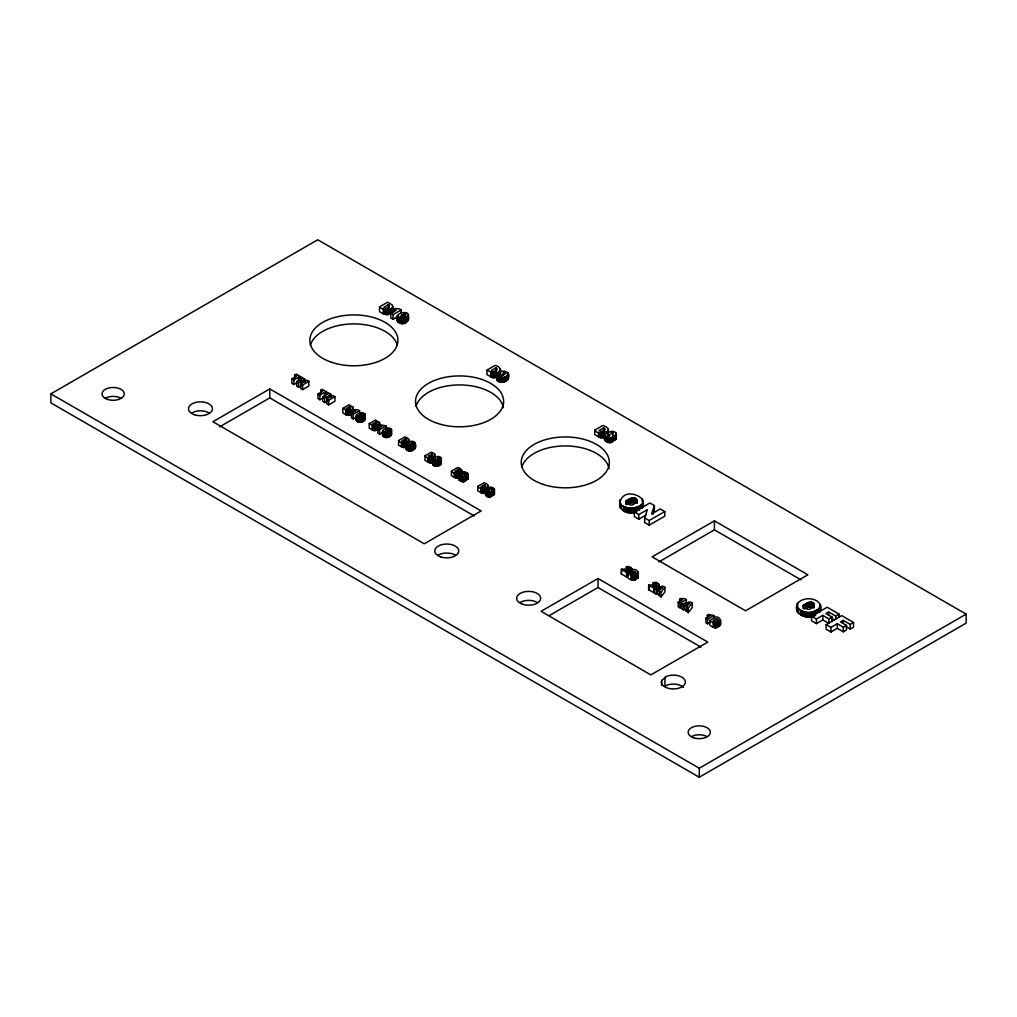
<?xml version="1.0" encoding="UTF-8"?>
<svg xmlns="http://www.w3.org/2000/svg" width="1017" height="1017" viewBox="0 0 1017 1017"><rect width="100%" height="100%" fill="white"/><g stroke="black" fill="none" stroke-linecap="round" stroke-linejoin="round"><path stroke-width="1.5" d="M635.778 579.143L635.345 573.639C640.176 574.732 637.85 569.139 633.807 569.393L627.578 572.991L627.578 577.592C631.265 581.343 638.879 581.775 635.917 573.766M718.015 626.612L717.582 621.12C722.401 622.201 720.074 616.607 716.044 616.861L709.802 620.459L709.815 625.061C713.489 628.811 721.104 629.243 718.142 621.234M631.735 568.617L630.4 570.029L625.264 570.016L627.972 571.579L627.972 576.181L626.561 576.995L621.362 573.995L621.362 569.393L629.459 568.617L625.836 566.965C628.773 565.427 633.375 567.944 631.748 571.681M653.13 582.716C660.071 580.427 660.071 588.729 652.558 585.779L655.253 587.343L653.842 588.157L653.842 592.758L648.655 589.758L648.655 585.156L655.774 584.75L656.728 583.923L653.13 582.716L653.13 585.792M619.582 500.695C620.561 515.022 656.385 505.691 637.506 495.66C615.87 486.457 613.404 518.225 635.536 512.225L635.536 507.623M820.63 605.573L818.532 609.056L812.825 611.903L812.825 616.505C804.981 619.239 792.256 612.959 797.646 603.335C803.888 595.403 823.109 597.793 820.63 610.175L820.388 608.967M796.883 609.59L796.947 611.166M382.875 435.085C383.117 439.509 393.096 437.196 390.973 433.509M397.138 316.389C401.906 324.779 416.614 310.897 401.715 312.74C387.871 317.787 405.465 330.805 408.211 318.791M635.345 578.253L637.723 578.05L638.104 576.601M717.582 625.722L720.239 625.315L720.036 623.802M465.316 475.231C464.095 480.723 454.752 472.88 462.15 473.134C463.688 468.99 471.824 475.549 465.316 475.231C469.816 484.766 454.701 482.859 458.972 474.494M488.694 488.719C488.757 484.346 498.343 489.863 492.33 490.525C491.453 495.457 480.532 488.757 488.694 488.719L488.694 491.796M485.668 493.957C485.363 498.966 496.029 497.555 491.897 490.906M612.844 435.53L612.984 436.585C610.836 439.293 605.979 437.806 604.505 435.123L604.581 434.564C607.95 433.331 608.878 431.233 612.742 431.31C616.696 431.386 617.548 436.598 612.844 435.53L612.679 441.645C608.497 444.734 601.594 439.929 604.581 434.564M612.679 441.645L612.844 440.132L616.251 439.141L616.366 433.801M458.909 479.515L459.252 478.702M356.509 416.106C358.493 419.055 365.319 417.428 364.9 413.983C360.844 410.08 353.344 415.203 356.509 420.707C358.289 423.898 366.438 421.674 364.556 418.254M356.509 420.707L356.446 419.83M382.875 430.483C383.625 434.437 390.477 433.064 391.57 429.848C388.532 424.852 379.15 430.178 382.939 435.962M414.987 443.577C413.576 446.552 408.681 447.455 406.342 444.963C406.19 441.429 408.859 447.353 411.059 444.671C404.296 443.997 412.788 438.441 414.898 443.043C419.22 449.196 407.842 454.256 406.253 448.51M432.556 459.519C433.687 463.193 441.887 461.832 441.149 458.031C438.734 453.798 430.916 459.366 437.488 459.926C433.534 461.438 428.437 455.413 433.763 465.608C435.899 467.324 442.662 465.544 440.908 462.379M497.3 377.243L492.431 377.561L487.003 374.676L487.003 370.074L495.101 365.395C499.538 365.904 502.945 371.218 497.3 372.642L497.313 378.54C496.105 383.879 507.178 383.117 508.335 378.591C512.314 370.15 496.843 367.874 499.601 376.798M638.841 519.166L634.316 516.56L634.316 511.958L649.888 502.957L654.376 505.551L651.63 513.916L660.249 508.945L664.775 511.564L664.775 516.166L649.202 525.153L644.664 522.535L644.664 517.933L647.384 509.631L638.841 514.564L638.841 519.166L646.164 514.933M653.003 514.335L654.376 510.165L654.376 505.551M499.601 373.735L503.224 375.4C500.059 377.727 499.487 374.637 497.313 373.925C495.711 379.672 509.479 378.349 507.992 372.959M465.316 479.833L467.947 479.071L468.036 473.897M491.897 495.508L494.364 494.326L494.453 489.152M625.824 501.317C634.557 514.005 644.536 488.885 625.824 501.317L625.824 504.394M803.112 605.598C811.858 618.285 821.838 593.178 803.112 605.598L803.112 608.674M392.854 307.274L392.257 304.986L387.617 302.227L379.519 306.905L379.519 311.507C383.117 314.749 389.486 316.211 392.854 311.876L392.854 307.274C389.486 311.609 383.117 310.147 379.519 306.905M661.025 596.903L661.025 592.301L664.915 587.343L662.817 586.135L654.249 588.385L654.249 592.987L656.207 594.119L657.541 593.699L661.025 596.903L664.915 591.945L664.915 587.343M688.28 612.628L688.28 608.026L692.17 603.081L690.06 601.861L681.492 604.111L681.492 608.713L683.462 609.857L684.784 609.437L688.28 612.628L692.17 607.683L692.17 603.081M352.746 409.088L353.052 407.347L349.06 404.779L342.831 408.376L342.831 412.978L345.691 414.631L349.149 415.381L352.276 414.097L352.746 409.088L352.746 413.69M477.837 486.329C481.206 492.228 494.478 485.795 484.067 482.732L477.837 486.329L477.837 490.931L482.02 493.143L485.77 492.902M594.767 430.127C599.178 437.221 616.823 430.255 602.865 425.449L594.767 430.127L594.767 434.729L600.195 437.615L605.077 437.297M659.016 595.733L659.728 590.356L654.249 588.385M686.259 611.471L686.971 606.094L681.492 604.111M378.705 424.75L379.481 422.602L375.476 420.034L369.247 423.631L369.247 428.233L374.065 430.598L378.705 429.352L378.705 424.75L374.065 425.996L369.247 423.631M627.578 572.991C628.226 574.758 636.617 577.58 635.345 573.639M709.802 620.459C710.451 622.239 718.841 625.061 717.582 621.12M342.831 408.376L347.636 410.741L352.276 409.495M398.575 440.564C401.944 446.476 415.228 440.03 404.817 436.967L398.575 440.564L398.575 445.166L402.757 447.378L406.508 447.149M425.004 455.819C428.373 461.731 441.645 455.285 431.233 452.222L425.004 455.819L425.004 460.421L429.187 462.633L432.924 462.404M401.779 315.041C393.719 322.453 414.771 310.833 401.779 315.041L401.779 318.105M635.015 498.355L635.015 502.957L631.43 502.69L627.069 504.686L627.069 500.084M813.079 603.005L813.079 607.607L808.718 606.971L804.371 608.98L804.371 604.378M50.85 393.871L317.736 239.77L966.15 614.128L966.15 623.129L699.264 777.23L50.85 402.872L50.85 393.871L699.264 768.229L699.264 777.23M388.278 304.731L383.854 307.287C385.545 309.829 392.498 306.46 388.278 304.731L388.278 309.333M392.6 312.651L392.6 309.575L394.443 308.507L399.389 308.863L401.257 309.943L401.257 313.007M398.511 316.122L393.02 319.3L390.744 317.978L390.744 313.376L396.134 310.261L392.6 309.575M393.02 319.3L393.02 314.698L401.257 309.943M269.772 388.914L212.896 421.75L424.267 543.79L481.155 510.941L269.772 388.914L269.772 397.901L474.291 515.975M294.638 378.032L294.638 374.968L296.176 374.078L302.036 377.447L300.498 378.337L300.498 381.413M297.358 382.494L293.837 384.515L291.917 383.409L291.917 378.807L296.608 376.099L294.638 374.968M293.837 384.515L293.837 379.913L298.528 377.205L300.498 378.337M298.604 387.274L298.604 382.672L301.121 381.21L301.121 385.812L298.604 387.274L296.684 386.168L296.684 381.553L302.913 377.955L304.833 379.074L304.833 382.138M219.659 426.835L269.772 397.901M304.833 379.074L302.659 380.333L304.757 381.54L306.943 380.282L308.876 381.4L308.876 386.002L302.646 389.6L300.714 388.481L300.714 383.879L303.231 382.43L301.121 381.21M302.646 389.6L302.646 384.998L308.876 381.4M320.698 393.287L320.698 390.21L322.236 389.32L328.084 392.702L326.546 393.592L324.576 392.46L319.885 395.168L319.885 399.77L323.406 397.736M319.885 399.77L317.965 398.664L317.965 394.062L322.656 391.342L320.698 390.21M327.182 401.067L324.652 402.529L322.732 401.41L322.732 396.808L328.961 393.21L330.881 394.329L330.881 397.393M324.652 402.529L324.652 397.914L327.182 396.465L329.279 397.685L326.762 399.134L326.762 403.736L328.694 404.855L334.924 401.257L334.924 396.655L332.991 395.537L330.805 396.795L328.707 395.588L330.881 394.329M328.694 404.855L328.694 400.253L334.924 396.655M349.568 406.698L346.161 408.669C347.458 410.626 352.81 408.033 349.568 406.698L349.568 409.775M357.018 416.779L353.217 418.979L351.462 417.962L351.462 413.36L355.619 410.97L352.886 410.436L354.31 409.622L358.111 409.889L359.548 410.715L359.548 413.779M353.217 418.979L353.217 414.377L359.548 410.715M375.998 421.953L372.591 423.924C373.887 425.881 379.239 423.288 375.998 421.953L375.998 425.03M379.316 428.754L379.316 425.691L380.727 424.877L385.977 425.97L385.977 429.034M383.434 432.034L379.633 434.234L377.879 433.217L377.879 428.615L382.036 426.225L379.316 425.691M379.633 434.234L379.633 429.632L385.977 425.97M495.762 367.9L491.338 370.455C493.029 372.997 499.983 369.629 495.762 367.9L495.762 370.963M405.325 438.899L401.918 440.857C403.215 442.815 408.567 440.221 405.325 438.899L405.325 441.963M431.742 454.154L428.348 456.112C429.644 458.07 434.984 455.476 431.742 454.154L431.742 457.218M451.421 471.074L457.65 467.477C468.062 470.54 454.79 476.973 451.421 471.074L451.421 475.676L455.603 477.888L459.341 477.647M458.158 469.396L454.764 471.367C456.061 473.325 461.4 470.731 458.158 469.396L458.158 472.473M484.588 484.651L481.181 486.622C482.478 488.58 487.829 485.986 484.588 484.651L484.588 487.728M603.539 427.954L599.115 430.509C600.793 433.051 607.746 429.683 603.539 427.954L603.539 431.017M649.202 525.153L649.202 520.551L664.775 511.564M714.417 520.857L652.113 556.833L745.563 610.785L807.867 574.808L714.417 520.857L714.417 529.857L800.989 579.843M626.561 576.995L626.561 572.393L627.972 571.579M632.129 572.609L630.858 573.334L632.727 574.198L633.642 573.677L632.129 572.609L632.129 575.673M658.889 561.918L714.417 529.857M679.636 602.356L679.636 599.293L681.047 598.466L684.861 598.733L686.284 599.56L686.297 604.174M682.483 606.361L679.953 607.823L678.199 606.818L678.199 602.217L682.356 599.814L679.636 599.293M679.953 607.823L679.953 603.221L686.284 599.56M707.323 618.349L707.323 615.272L708.735 614.459L713.972 615.552L713.972 618.616M710.171 622.353L707.641 623.815L705.887 622.798L705.887 618.196L710.044 615.806L707.323 615.272M707.641 623.815L707.641 619.213L713.972 615.552M822.791 619.95L816.435 623.624L816.435 619.022L822.791 615.349L828.83 618.832L828.83 623.434L822.791 619.95L822.791 615.349M835.72 619.111L835.72 616.048L828.664 611.967L825.944 613.531L831.97 617.014L831.97 621.616M828.83 618.832L831.97 617.014M835.72 616.048L839.076 614.115L827.177 607.238L811.604 616.238L816.435 619.022M830.94 632.002L830.94 627.4L837.309 623.726L837.309 628.328L830.94 632.002L826.109 629.218L826.109 624.616L841.682 615.616L853.581 622.493L853.581 627.095L850.237 629.027L845.534 626.307M850.237 629.027L850.237 624.425L843.169 620.345L840.449 621.908L846.487 625.391L846.487 629.993L843.347 631.811L837.309 628.328M843.347 631.811L843.347 627.209L846.487 625.391M850.237 624.425L853.581 622.493M699.264 768.229L966.15 614.128M598.034 578.52L541.057 611.293L650.816 674.894L707.794 642.108L598.034 578.52L598.034 587.508L700.942 647.13M549.193 615.603L598.034 587.508M360.984 414.097C352.162 419.741 368.904 413.322 360.984 414.097L360.984 417.161M387.413 429.352C378.591 434.996 395.333 428.577 387.413 429.352L387.413 432.416M664.559 686.322L666.949 685.166A11.988 6.916 0 0 1 683.488 687.301M411.364 442.548C408.249 448.039 417.123 437.831 411.364 445.611M437.793 457.803C434.679 463.294 443.552 453.086 437.793 460.866M621.362 573.995L621.807 569.215M648.655 589.758L649.583 589.428M487.003 370.074L492.431 372.947L497.3 372.642M796.819 605.789C798.981 611.713 807.218 613.416 812.825 611.903M497.313 378.54L498.317 378.985M390.744 313.376L393.02 314.698M831.016 617.929L834.55 619.963M837.309 623.726L843.347 627.209M634.316 511.958L638.841 514.564M644.664 517.933L649.202 520.551M826.109 624.616L830.94 627.4M816.435 623.624L811.604 620.84L811.49 612.209M291.917 378.807L293.837 379.913M296.684 381.553L298.604 382.672M300.714 383.879L302.646 384.998M317.965 394.062L319.885 395.168M322.732 396.808L324.652 397.914M326.762 399.134L328.694 400.253M351.462 413.36L353.217 414.377M377.879 428.615L379.633 429.632M621.362 569.393L626.561 572.393M648.655 585.156L653.842 588.157M659.016 591.131L661.025 592.301M678.199 602.217L679.953 603.221M686.259 606.869L688.28 608.026M705.887 618.196L707.641 619.213M493.639 492.762L494.465 494.046M467.223 477.507L468.036 478.791M414.478 447.124L414.987 448.179M607.505 432.822L608.319 433.967L608.319 429.365M615.844 437.564L616.378 438.785M619.658 506.873L619.849 499.881M843.169 620.345L843.169 623.408M839.076 614.115L839.076 617.179M828.664 611.967L828.664 615.031M820.388 604.365L820.401 611.37M819.702 607.924L819.702 612.526M818.532 609.056L818.532 612.132M816.893 610.162L816.893 613.226M815.532 610.874L815.532 615.488L814.172 616.06L814.172 611.459M814.185 603.933L814.185 607.009M813.727 603.45L813.727 608.052M812.316 602.636L812.316 607.238M811.502 602.395L811.502 606.996M810.638 602.267L810.638 606.869M810.155 612.399L810.155 617.001M809.71 602.242L809.71 606.857M808.718 602.369L808.718 606.971M808.82 612.463L808.82 617.065M807.676 602.649L807.676 607.263M807.473 612.412L807.473 617.014M806.57 603.106L806.583 607.708M806.112 612.247L806.112 616.861M805.413 603.704L805.413 608.306M804.765 611.967L804.765 616.569M803.608 605.001L803.608 608.077M803.443 611.548L803.443 616.149M802.121 611.001L802.121 615.603M800.811 610.314L800.811 614.916M798.612 608.802L798.612 613.404M797.646 603.335L797.646 606.399M797.849 608.052L797.849 612.654M797.29 607.314L797.29 611.916M797.15 604.162L797.15 607.225M720.583 620.001L720.557 624.858M720.443 620.497L720.443 625.099M720.239 620.713L720.239 625.315M719.96 620.917L719.96 625.519M719.362 621.158L719.362 625.773M719.019 621.234L719.019 625.836M718.663 621.26L718.663 625.875M717.938 621.578L717.799 627.006M717.341 622.76L717.341 627.362M716.82 622.989L716.82 627.603M716.248 623.129L716.248 627.743M715.625 623.179L715.625 627.781M715.015 623.129L715.015 627.731M714.595 623.027L714.595 627.629M714.074 622.824L714.074 627.425M713.133 622.379L713.133 626.981M686.971 606.094L686.971 610.696M684.784 604.823L684.784 609.437M683.462 605.242L683.462 609.857M664.94 677.144L664.94 686.144M661.584 681.11L661.584 685.611M659.029 584.368L659.003 587.864M658.838 583.961L658.838 587.025M658.33 585.512L658.33 588.589M657.681 585.792L657.681 588.856M657.541 589.097L657.541 593.699M656.906 585.957L656.906 589.021M656.207 589.517L656.207 594.119M655.889 585.995L655.889 589.059M654.554 585.906L654.554 588.983M649.1 584.978L649.1 589.58M643.341 501.279L643.113 507.076L643.113 502.474M642.35 498.902L642.35 501.978M642.413 503.644L642.413 508.246M641.231 504.775L641.231 507.839M639.591 505.881L639.591 510.483M638.345 572.52L638.32 577.389M638.231 506.593L638.231 509.67M638.282 572.253L638.218 577.631M638.015 573.245L638.015 577.847M637.723 573.448L637.723 578.05M637.125 500.161L637.125 503.224M637.125 573.69L637.125 578.292M636.884 499.652L636.884 502.716M636.871 507.178L636.871 511.78M636.795 573.753L636.795 578.368M636.439 499.169L636.439 502.233M636.439 573.791L636.439 578.393M635.778 498.711L635.778 503.326M635.714 574.109L635.574 579.537M635.116 575.291L635.116 579.893M634.595 575.52L634.595 580.122M634.201 498.114L634.201 502.716M634.188 507.928L634.188 512.53M634.011 575.66L634.011 580.262M633.337 497.974L633.337 502.576M633.4 575.711L633.4 580.313M632.854 508.106L632.854 512.721M632.79 575.66L632.79 580.262M632.409 497.961L632.409 502.563M632.358 575.558L632.358 580.16M631.849 575.355L631.849 579.957M631.557 568.198L631.557 571.274M631.43 498.088L631.43 502.69M631.519 508.182L631.519 512.784M631.099 567.766L631.036 572.825M630.909 574.91L630.909 579.512M630.375 498.368L630.375 502.97M630.171 508.131L630.171 512.733M629.612 570.194L629.612 573.27M629.281 498.813L629.281 503.415M628.824 507.966L628.824 512.568M628.595 570.232L628.595 573.308M628.112 499.423L628.112 504.025M627.476 507.686L627.476 512.288M627.26 570.156L627.26 573.219M626.307 500.72L626.307 503.784M626.141 507.267L626.141 511.869M624.819 506.708L624.819 511.309M623.523 506.034L623.523 510.636M621.323 504.521L621.323 509.123M620.548 503.771L620.548 508.373M619.989 503.021L620.001 507.636M616.2 433.382L616.251 439.141M615.844 432.962L615.984 439.458M615.59 435.149L615.59 439.751M614.98 435.403L614.98 440.005M614.255 435.556L614.255 440.158M613.607 435.581L613.607 440.196M613.048 436.077L612.984 441.187M612.158 437.424L612.158 442.039M611.509 437.73L611.509 442.331M610.747 437.92L610.747 442.522M609.971 438.009L609.971 442.624M609.247 437.996L609.247 442.598M608.547 437.882L608.547 442.484M608.064 428.793L608.102 433.573M607.81 437.653L607.81 442.268M607.67 431.055L607.67 434.119M607.085 437.361L607.085 441.963M606.386 436.992L606.386 441.594M605.331 436.293L605.331 440.895M604.721 435.683L604.721 440.285M604.581 428.589L604.581 431.666M604.162 428.31L604.162 431.386M603.996 433.064L603.996 437.666M602.979 433.242L602.979 437.844M601.975 433.28L601.975 437.895M601.022 433.204L601.022 437.806M600.195 433L600.195 437.615M599.255 432.645L599.255 437.246M598.492 432.276L598.492 436.878M508.208 373.29L508.246 378.96M508.055 374.726L508.055 379.341M507.763 375.12L507.763 379.735M507.33 375.527L507.33 380.129M506.097 376.366L506.097 380.981M505.017 376.926L505.017 381.528M503.962 377.332L503.962 381.934M502.945 377.587L502.945 382.189M501.966 377.688L501.966 382.303M501.012 377.663L501.012 382.265M500.542 369.311L500.542 372.375M500.288 368.739L500.288 371.815M500.135 374.485L500.097 382.1M499.805 374.129L499.805 377.193M499.283 371.523L499.283 374.599M499.22 377.218L499.22 381.82M498.521 372.019L498.521 375.095M498.381 376.811L498.381 381.413M497.58 376.277L497.58 380.879M497.084 375.794L497.084 380.396M496.97 374.409L496.843 379.951M496.385 368.256L496.385 371.332M496.22 373.01L496.22 377.612M495.203 373.188L495.203 377.79M494.326 488.834L494.364 494.326M494.198 373.226L494.198 377.841M494.059 488.503L494.16 494.567M493.855 490.181L493.855 494.796M493.385 490.385L493.385 494.987M493.258 373.15L493.258 377.752M492.825 490.499L492.825 495.114M492.431 372.947L492.431 377.561M492.33 490.525L492.33 495.126M491.745 490.486L491.859 495.889M491.478 372.591L491.478 377.205M491.618 491.643L491.618 496.245M491.224 491.948L491.224 496.55M490.715 372.222L490.715 376.824M490.715 492.177L490.715 496.779M490.13 492.33L490.13 496.932M489.533 492.393L489.533 496.995M488.974 492.381L488.974 496.982M488.44 492.292L488.44 496.893M488.262 485.732L488.096 489.685M488.071 485.3L488.071 488.376M487.88 492.126L487.88 496.728M487.766 487.041L487.766 490.105M487.321 491.885L487.321 496.487M486.774 491.605L486.774 496.207M485.961 491.071L485.961 495.673M485.389 485.147L485.389 488.211M485.389 489.749L485.503 495.203M485.071 484.931L485.071 488.007M484.931 488.592L484.931 493.194M484.156 488.719L484.156 493.321M483.38 488.757L483.38 493.359M482.655 488.694L482.655 493.296M482.02 488.541L482.02 493.143M481.295 488.262L481.295 492.876M480.698 487.982L480.698 492.584M467.909 473.579L467.947 479.071M467.629 473.248L467.744 479.312M467.439 474.926L467.439 479.541M466.968 475.13L466.968 479.732M466.409 475.244L466.409 479.859M465.913 475.27L465.913 479.871M465.481 475.651L465.43 480.634M465.201 476.388L465.201 480.99M464.794 476.693L464.794 481.295M464.286 476.922L464.286 481.524M463.714 477.075L463.714 481.677M463.116 477.138L463.116 481.74M462.557 477.126L462.557 481.727M461.845 470.477L461.845 473.998M462.01 477.037L462.01 481.638M461.642 470.045L461.68 474.43M461.451 476.871L461.451 481.473M461.222 469.6L461.337 474.85M460.892 476.63L460.892 481.232M460.358 476.35L460.358 480.952M459.544 475.816L459.544 480.418M459.074 475.346L459.074 479.948M458.972 469.892L458.972 472.956M458.642 469.676L458.642 472.752M458.514 473.337L458.514 477.939M457.739 473.464L457.739 478.066M456.964 473.502L456.964 478.104M456.226 473.439L456.226 478.041M455.603 473.286L455.603 477.888M454.866 473.007L454.866 477.621M454.281 472.727L454.281 477.329M441.314 458.298L441.34 463.714M441.149 458.031L441.2 464.006M440.908 457.777L440.971 464.311M440.641 460.015L440.641 464.616M439.7 460.663L439.7 465.265M438.734 457.752L438.734 460.815M438.861 461.095L438.861 465.697M438.276 457.714L438.276 460.79M438.06 461.4L438.06 466.015M437.272 461.604L437.272 466.206M436.509 461.68L436.509 466.282M435.785 461.654L435.785 466.256M435.225 454.79L435.225 457.866M435.085 461.527L435.085 466.142M434.806 454.345L434.806 457.421M434.412 461.311L434.412 465.913M433.878 457.319L433.878 460.383M433.763 460.993L433.763 465.608M433.14 460.587L433.14 465.189M432.67 459.163L432.759 464.833M432.556 454.637L432.556 457.714M432.225 454.421L432.225 457.497M432.098 458.082L432.098 462.684M431.322 458.222L431.322 462.824M430.547 458.247L430.547 462.849M429.81 458.184L429.81 462.786M429.187 458.031L429.187 462.633M428.449 457.764L428.449 462.366M427.865 457.472L427.865 462.074M414.898 443.043L414.783 448.751M414.733 442.776L414.733 447.391M414.478 442.522L414.555 449.056M414.224 444.76L414.224 449.361M413.271 445.408L413.271 450.01M412.305 442.497L412.305 445.56M412.444 445.84L412.444 450.442M411.86 442.459L411.86 445.535M411.631 446.145L411.631 450.76M410.855 446.349L410.855 450.951M410.093 446.425L410.093 451.027M409.355 446.399L409.355 451.001M408.809 439.535L408.809 442.611M408.656 446.272L408.656 450.887M408.453 314.596L408.503 319.948M408.376 315.677L408.376 320.279M408.376 439.09L408.376 442.166M407.855 316.338L407.855 320.94M407.982 446.056L407.982 450.658M407.448 442.064L407.448 445.128M407.334 445.738L407.334 450.353M407.105 316.961L407.105 321.575M406.724 445.332L406.724 449.934M406.342 444.963L406.342 449.578M406.19 317.558L406.19 322.16M406.126 439.382L406.126 442.459M406.253 443.908L406.152 449.222M405.808 439.166L405.808 442.242M405.669 442.827L405.669 447.429M405.198 313.986L405.198 317.05M405.122 318.118L405.122 322.72M404.868 313.922L404.868 316.986M404.893 442.967L404.893 447.569M404.512 313.91L404.512 316.986M404.118 313.973L404.118 317.05M404.092 318.55L404.092 323.152M404.118 442.992L404.118 447.594M403.393 442.929L403.393 447.531M403.126 314.329L403.126 317.406M403.126 318.842L403.126 323.444M402.757 442.776L402.757 447.378M402.223 318.982L402.223 323.597M402.033 442.509L402.033 447.111M401.435 442.217L401.435 446.819M401.334 318.995L401.334 323.597M400.444 318.842L400.444 323.444M399.541 318.55L399.541 323.152M398.626 318.092L398.626 322.694M397.787 317.52L397.787 322.122M397.304 316.948L397.304 321.563M393.07 306.702L393.07 309.778M392.409 307.833L392.409 312.435M391.799 308.354L391.799 312.956M391.507 429.555L391.545 434.729M391.316 429.238L391.456 434.984M391.049 308.85L391.049 313.452M391.049 430.89L391.049 435.492M390.464 431.373L390.464 435.975M389.816 309.473L389.816 314.075M389.765 431.831L389.765 436.433M388.939 432.263L388.939 436.865M388.901 305.087L388.901 308.151M388.736 309.842L388.736 314.444M388.748 429.034L388.748 432.098M388.481 429.021L388.481 432.098M388.176 429.072L388.176 432.136M388.163 432.594L388.163 437.196M387.731 310.02L387.731 314.622M387.413 432.81L387.413 437.412M386.714 310.058L386.714 314.66M386.714 432.924L386.714 437.539M386.028 432.937L386.028 437.539M385.774 309.982L385.774 314.584M385.341 432.822L385.341 437.424M384.947 309.778L384.947 314.38M384.655 432.594L384.655 437.196M383.994 309.422L383.994 314.024M383.956 432.238L383.956 436.84M383.231 309.041L383.231 313.656M383.307 431.793L383.307 436.395M379.672 423.047L379.672 426.11M379.481 422.602L379.506 428.526M379.049 422.157L379.176 428.945M378.121 425.131L378.121 429.733M377.18 425.615L377.18 430.216M376.468 422.233L376.468 425.309M376.341 425.894L376.341 430.496M375.565 426.021L375.565 430.636M374.79 426.059L374.79 430.661M374.065 425.996L374.065 430.598M373.43 425.843L373.43 430.445M372.692 425.576L372.692 430.178M372.108 425.284L372.108 429.886M365.09 414.3L365.027 419.729M364.9 413.983L364.9 418.584M364.633 415.635L364.633 420.237M364.048 416.118L364.048 420.72M363.349 416.576L363.349 421.178M362.522 417.008L362.522 421.61M362.332 413.779L362.332 416.843M362.052 413.766L362.052 416.843M361.747 413.817L361.747 416.881M361.734 417.339L361.734 421.941M360.997 417.555L360.997 422.157M360.298 417.669L360.298 422.284M359.611 417.682L359.611 422.284M358.925 417.567L358.925 422.169M358.226 417.339L358.226 421.941M357.526 416.983L357.526 421.585M356.878 416.538L356.878 421.14M356.446 415.228L356.382 420.275M353.255 407.792L353.255 410.855M353.052 407.347L353.09 413.271M352.619 406.902L352.619 409.978M351.691 409.876L351.691 414.478M350.751 410.36L350.751 414.961M350.051 406.978L350.051 410.054M349.924 410.639L349.924 415.241M349.136 410.766L349.149 415.381M348.361 410.804L348.361 415.406M347.636 410.741L347.636 415.343M347 410.588L347 415.19M346.276 410.321L346.276 414.923M345.691 410.029L345.691 414.631M327.182 396.465L327.182 399.528M324.576 392.46L324.576 397.062M298.528 377.205L298.528 380.282M438.289 555.04A11.988 6.916 0 0 1 455.235 555.04M520.221 602.382A11.988 6.916 0 0 1 537.167 602.395M192.022 412.864A11.988 6.916 0 0 1 208.968 412.864M521.746 467.4A44.049 25.438 0 0 1 566.418 445.954A44.049 25.438 0 0 1 609.069 468.723M416.055 406.38A44.049 25.438 0 0 1 460.726 384.935A44.049 25.438 0 0 1 503.377 407.703M310.363 345.36A44.049 25.438 0 0 1 353.878 323.902A44.049 25.438 0 0 1 397.38 345.348M105.298 398.257A11.098 6.407 0 0 1 120.998 398.257M691.407 736.651A11.098 6.407 0 0 1 707.107 736.651M661.673 680.5L661.393 682.305A11.988 6.916 0 0 0 675.936 688.776A11.988 6.916 0 0 0 684.454 679.381A11.988 6.916 0 0 0 666.949 676.178L661.673 680.5M715.866 621.145L714.951 621.679L713.095 620.802L714.354 620.078L715.866 621.145M635.803 572.177L633.311 571.923L634.494 571.236L635.803 572.177M718.027 619.645L715.536 619.391L716.718 618.717L718.027 619.645M464.032 473.413C465.138 475.867 467.095 471.85 464.032 473.413M490.461 488.668C491.554 491.122 493.525 487.105 490.461 488.668M611.166 433.166C612.603 436.357 615.145 431.132 611.166 433.166M461.184 474.964C462.315 477.888 465.036 472.88 461.184 474.964M487.613 490.219C488.745 493.143 491.453 488.135 487.613 490.219M607.467 435.174C608.941 438.988 612.463 432.479 607.467 435.174M505.767 373.455C501.661 377.421 502.131 370.15 505.767 373.455M662.232 587.661L660.669 589.351L659.308 588.563L662.232 587.661M689.475 603.386L687.924 605.077L686.551 604.289L689.475 603.386M522.662 604.276A11.988 6.916 0 0 0 540.65 598.301A11.988 6.916 0 0 0 522.7 592.288A11.988 6.916 0 0 0 522.662 604.276M440.768 556.935A11.988 6.916 0 0 0 458.743 550.947A11.988 6.916 0 0 0 440.768 544.959A11.988 6.916 0 0 0 440.768 556.935M194.501 414.758A11.988 6.916 0 0 0 212.477 408.758A11.988 6.916 0 0 0 194.501 402.77A11.988 6.916 0 0 0 194.501 414.758M331.847 362.37A44.049 25.438 0 0 0 397.927 340.339A44.049 25.438 0 0 0 331.847 318.321A44.049 25.438 0 0 0 331.847 362.37M543.231 484.41A44.049 25.438 0 0 0 609.31 462.379A44.049 25.438 0 0 0 543.231 440.361A44.049 25.438 0 0 0 543.231 484.41M437.539 423.39A44.049 25.438 0 0 0 503.618 401.359A44.049 25.438 0 0 0 437.539 379.341A44.049 25.438 0 0 0 437.539 423.39M107.599 399.427A11.098 6.407 0 0 0 124.252 393.871A11.098 6.407 0 0 0 107.599 388.329A11.098 6.407 0 0 0 107.599 399.427M693.708 737.808A11.098 6.407 0 0 0 710.362 732.265A11.098 6.407 0 0 0 693.708 726.71A11.098 6.407 0 0 0 693.708 737.808"/></g></svg>
